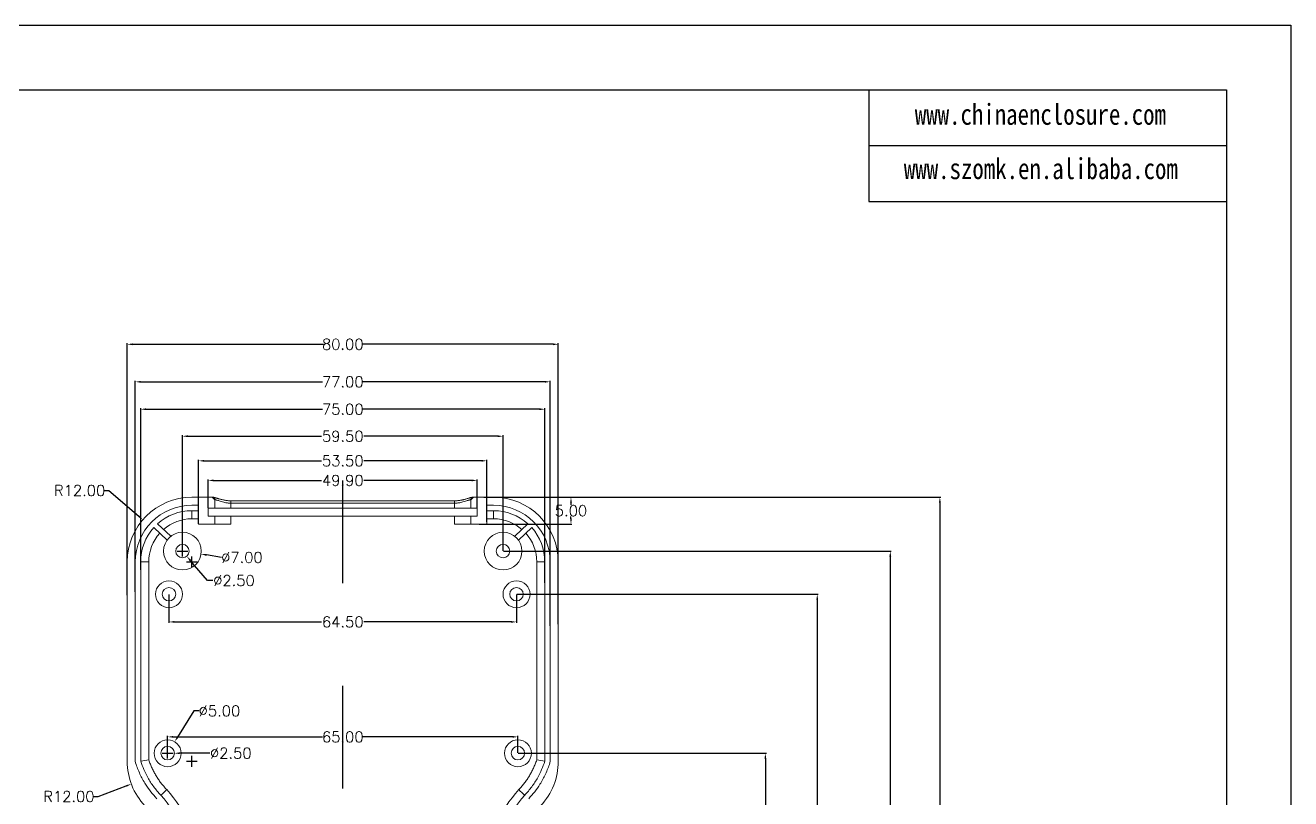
# Model space of a CAD drawing. Header units: inches. Extents: x 1209 to 3085, y 1126 to 1627.
# Drawn here: x 1684 to 1918.8, y 1483.8 to 1627.3 of the extents above; entities that cross this region are included whole.
import ezdxf

# ---------------------------------------------------------------- set-up
doc = ezdxf.new("R2010")
doc.units = ezdxf.units.IN
doc.header["$LTSCALE"] = 15
doc.linetypes.add('PHANTOM', pattern=[12.7, 6.35, -1.27, 1.27, -1.27, 1.27, -1.27])
doc.layers.add('文字', color=81, linetype='Continuous')
doc.styles.get("Standard").update_dxf_attribs({"font": 'txt', "bigfont": 'gbcbig.shx'})
doc.styles.add('宋体', font='', dxfattribs={"width": 0.8, "height": 3.5})
doc.styles.get('宋体').set_extended_font_data('SimSun')
doc.dimstyles.new('2.5', dxfattribs={"dimtxt": 2, "dimasz": 1, "dimexe": 0.18, "dimexo": 0.0625, "dimgap": 0.09, "dimtad": 0, "dimtih": 1, "dimtoh": 1, "dimzin": 0, "dimdsep": 46, "dimtxsty": 'Standard', "dimcen": 1, "dimadec": 0, "dimazin": 2, "dimtfac": 1, "dimtofl": 0, "dimtmove": 0, "dimatfit": 3, "dimfxl": 1, "dimtolj": 1, "dimtzin": 0, "dimarcsym": 0})

# ---------------------------------------------------------------- blocks, each defined once
blk = doc.blocks.new('*D151')
at = {"color": 0, "lineweight": -2, "transparency": 16777216}
for p, q in [((1775.47, 1492.23), (1821.52, 1492.23)), ((1821.34, 1491.23), (1821.34, 1435.07)), ((1821.34, 1376.73), (1821.34, 1432.89)), ((1768.14, 1375.73), (1821.52, 1375.73))]:
    blk.add_line(p, q, dxfattribs=at)
at = {"color": 0, "transparency": 16777216}
for points in [[(1821.17, 1491.23), (1821.5, 1491.23), (1821.34, 1492.23)], [(1821.17, 1376.73), (1821.5, 1376.73), (1821.34, 1375.73)]]:
    blk.add_solid(points, dxfattribs=at)
at = {"layer": 'Defpoints', "color": 0, "transparency": 16777216}
for p in [(1775.41, 1492.23), (1768.08, 1375.73), (1821.34, 1375.73)]:
    blk.add_point(p, dxfattribs=at)
at = {"color": 0, "transparency": 16777216, "insert": (1821.34, 1433.98), "char_height": 2, "attachment_point": 5}
blk.add_mtext('\\A1;116.50', dxfattribs=at)
blk = doc.blocks.new('*D152')
at = {"color": 0, "lineweight": -2, "transparency": 16777216}
for p, q in [((1775.22, 1521.73), (1831.14, 1521.73)), ((1830.96, 1520.73), (1830.96, 1449.82)), ((1830.96, 1376.73), (1830.96, 1447.64)), ((1767.65, 1375.73), (1831.14, 1375.73))]:
    blk.add_line(p, q, dxfattribs=at)
at = {"color": 0, "transparency": 16777216}
for points in [[(1830.79, 1520.73), (1831.13, 1520.73), (1830.96, 1521.73)], [(1830.79, 1376.73), (1831.13, 1376.73), (1830.96, 1375.73)]]:
    blk.add_solid(points, dxfattribs=at)
at = {"layer": 'Defpoints', "color": 0, "transparency": 16777216}
for p in [(1775.16, 1521.73), (1830.96, 1521.73), (1767.59, 1375.73)]:
    blk.add_point(p, dxfattribs=at)
at = {"color": 0, "transparency": 16777216, "insert": (1830.96, 1448.73), "char_height": 2, "attachment_point": 5}
blk.add_mtext('\\A1;146.00', dxfattribs=at)
blk = doc.blocks.new('*D153')
at = {"color": 0, "lineweight": -2, "transparency": 16777216}
for p, q in [((1772.72, 1529.73), (1844.7, 1529.73)), ((1844.52, 1528.73), (1844.52, 1453.82)), ((1844.52, 1376.73), (1844.52, 1451.64)), ((1767.95, 1375.73), (1844.7, 1375.73))]:
    blk.add_line(p, q, dxfattribs=at)
at = {"color": 0, "transparency": 16777216}
for points in [[(1844.35, 1528.73), (1844.69, 1528.73), (1844.52, 1529.73)], [(1844.35, 1376.73), (1844.69, 1376.73), (1844.52, 1375.73)]]:
    blk.add_solid(points, dxfattribs=at)
at = {"layer": 'Defpoints', "color": 0, "transparency": 16777216}
for p in [(1772.66, 1529.73), (1767.89, 1375.73), (1844.52, 1375.73)]:
    blk.add_point(p, dxfattribs=at)
at = {"color": 0, "transparency": 16777216, "insert": (1844.52, 1452.73), "char_height": 2, "attachment_point": 5}
blk.add_mtext('\\A1;154.00', dxfattribs=at)
blk = doc.blocks.new('*D154')
at = {"color": 0, "lineweight": -2, "transparency": 16777216}
for p, q in [((1769.09, 1539.73), (1785.44, 1539.73)), ((1785.26, 1538.73), (1785.26, 1538.32)), ((1785.26, 1535.73), (1785.26, 1536.14)), ((1768.22, 1534.73), (1785.44, 1534.73))]:
    blk.add_line(p, q, dxfattribs=at)
at = {"color": 0, "transparency": 16777216}
for points in [[(1785.1, 1538.73), (1785.43, 1538.73), (1785.26, 1539.73)], [(1785.1, 1535.73), (1785.43, 1535.73), (1785.26, 1534.73)]]:
    blk.add_solid(points, dxfattribs=at)
at = {"layer": 'Defpoints', "color": 0, "transparency": 16777216}
for p in [(1769.03, 1539.73), (1785.26, 1539.73), (1768.16, 1534.73)]:
    blk.add_point(p, dxfattribs=at)
at = {"color": 0, "transparency": 16777216, "insert": (1785.26, 1537.23), "char_height": 2, "attachment_point": 5}
blk.add_mtext('\\A1;5.00', dxfattribs=at)
blk = doc.blocks.new('*D157')
at = {"color": 0, "lineweight": -2, "transparency": 16777216}
for p, q in [((1769.16, 1539.73), (1853.9, 1539.73)), ((1853.72, 1538.73), (1853.72, 1458.82)), ((1853.72, 1376.73), (1853.72, 1456.64)), ((1767.65, 1375.73), (1853.9, 1375.73))]:
    blk.add_line(p, q, dxfattribs=at)
at = {"color": 0, "transparency": 16777216}
for points in [[(1853.55, 1538.73), (1853.88, 1538.73), (1853.72, 1539.73)], [(1853.55, 1376.73), (1853.88, 1376.73), (1853.72, 1375.73)]]:
    blk.add_solid(points, dxfattribs=at)
at = {"layer": 'Defpoints', "color": 0, "transparency": 16777216}
for p in [(1769.09, 1539.73), (1853.72, 1539.73), (1767.59, 1375.73)]:
    blk.add_point(p, dxfattribs=at)
at = {"color": 0, "transparency": 16777216, "insert": (1853.72, 1457.73), "char_height": 2, "attachment_point": 5}
blk.add_mtext('\\A1;164.00', dxfattribs=at)
blk = doc.blocks.new('*D158')
at = {"color": 0, "lineweight": -2, "transparency": 16777216}
for p, q in [((1717.96, 1537.79), (1717.96, 1543.03)), ((1718.96, 1542.85), (1738.98, 1542.85)), ((1766.86, 1542.85), (1746.83, 1542.85)), ((1767.86, 1537.79), (1767.86, 1543.03))]:
    blk.add_line(p, q, dxfattribs=at)
at = {"color": 0, "transparency": 16777216}
for points in [[(1718.96, 1543.02), (1718.96, 1542.68), (1717.96, 1542.85)], [(1766.86, 1543.02), (1766.86, 1542.68), (1767.86, 1542.85)]]:
    blk.add_solid(points, dxfattribs=at)
at = {"layer": 'Defpoints', "color": 0, "transparency": 16777216}
for p in [(1767.86, 1542.85), (1717.96, 1537.73), (1767.86, 1537.73)]:
    blk.add_point(p, dxfattribs=at)
at = {"color": 0, "transparency": 16777216, "insert": (1742.91, 1542.85), "char_height": 2, "attachment_point": 5}
blk.add_mtext('\\A1;49.90', dxfattribs=at)
blk = doc.blocks.new('*D159')
at = {"color": 0, "lineweight": -2, "transparency": 16777216}
for p, q in [((1716.16, 1534.79), (1716.16, 1546.67)), ((1717.16, 1546.49), (1738.98, 1546.49)), ((1768.66, 1546.49), (1746.83, 1546.49)), ((1769.66, 1535.18), (1769.66, 1546.67))]:
    blk.add_line(p, q, dxfattribs=at)
at = {"color": 0, "transparency": 16777216}
for points in [[(1717.16, 1546.65), (1717.16, 1546.32), (1716.16, 1546.49)], [(1768.66, 1546.65), (1768.66, 1546.32), (1769.66, 1546.49)]]:
    blk.add_solid(points, dxfattribs=at)
at = {"layer": 'Defpoints', "color": 0, "transparency": 16777216}
for p in [(1769.66, 1546.49), (1716.16, 1534.73), (1769.66, 1535.12)]:
    blk.add_point(p, dxfattribs=at)
at = {"color": 0, "transparency": 16777216, "insert": (1742.91, 1546.49), "char_height": 2, "attachment_point": 5}
blk.add_mtext('\\A1;53.50', dxfattribs=at)
blk = doc.blocks.new('*D160')
at = {"color": 0, "lineweight": -2, "transparency": 16777216}
for p, q in [((1713.16, 1529.79), (1713.16, 1551.23)), ((1714.16, 1551.05), (1738.98, 1551.05)), ((1771.66, 1551.05), (1746.83, 1551.05)), ((1772.66, 1529.79), (1772.66, 1551.23))]:
    blk.add_line(p, q, dxfattribs=at)
at = {"color": 0, "transparency": 16777216}
for points in [[(1714.16, 1551.22), (1714.16, 1550.88), (1713.16, 1551.05)], [(1771.66, 1551.22), (1771.66, 1550.88), (1772.66, 1551.05)]]:
    blk.add_solid(points, dxfattribs=at)
at = {"layer": 'Defpoints', "color": 0, "transparency": 16777216}
for p in [(1772.66, 1551.05), (1713.16, 1529.73), (1772.66, 1529.73)]:
    blk.add_point(p, dxfattribs=at)
at = {"color": 0, "transparency": 16777216, "insert": (1742.91, 1551.05), "char_height": 2, "attachment_point": 5}
blk.add_mtext('\\A1;59.50', dxfattribs=at)
blk = doc.blocks.new('*D161')
at = {"color": 0, "lineweight": -2, "transparency": 16777216}
for p, q in [((1705.41, 1526.23), (1705.41, 1556.24)), ((1706.41, 1556.06), (1739.15, 1556.06)), ((1779.41, 1556.06), (1746.66, 1556.06)), ((1780.41, 1523.85), (1780.41, 1556.24))]:
    blk.add_line(p, q, dxfattribs=at)
at = {"color": 0, "transparency": 16777216}
for points in [[(1706.41, 1556.23), (1706.41, 1555.89), (1705.41, 1556.06)], [(1779.41, 1556.23), (1779.41, 1555.89), (1780.41, 1556.06)]]:
    blk.add_solid(points, dxfattribs=at)
at = {"layer": 'Defpoints', "color": 0, "transparency": 16777216}
for p in [(1780.41, 1556.06), (1705.41, 1526.17), (1780.41, 1523.79)]:
    blk.add_point(p, dxfattribs=at)
at = {"color": 0, "transparency": 16777216, "insert": (1742.91, 1556.06), "char_height": 2, "attachment_point": 5}
blk.add_mtext('\\A1;75.00', dxfattribs=at)
blk = doc.blocks.new('*D162')
at = {"color": 0, "lineweight": -2, "transparency": 16777216}
for p, q in [((1704.41, 1522.18), (1704.41, 1561.33)), ((1705.41, 1561.15), (1739.15, 1561.15)), ((1780.41, 1561.15), (1746.66, 1561.15)), ((1781.41, 1515.85), (1781.41, 1561.33))]:
    blk.add_line(p, q, dxfattribs=at)
at = {"color": 0, "transparency": 16777216}
for points in [[(1705.41, 1561.31), (1705.41, 1560.98), (1704.41, 1561.15)], [(1780.41, 1561.31), (1780.41, 1560.98), (1781.41, 1561.15)]]:
    blk.add_solid(points, dxfattribs=at)
at = {"layer": 'Defpoints', "color": 0, "transparency": 16777216}
for p in [(1781.41, 1561.15), (1704.41, 1522.12), (1781.41, 1515.79)]:
    blk.add_point(p, dxfattribs=at)
at = {"color": 0, "transparency": 16777216, "insert": (1742.91, 1561.15), "char_height": 2, "attachment_point": 5}
blk.add_mtext('\\A1;77.00', dxfattribs=at)
blk = doc.blocks.new('*D163')
at = {"color": 0, "lineweight": -2, "transparency": 16777216}
for p, q in [((1702.91, 1521.56), (1702.91, 1568.29)), ((1703.91, 1568.11), (1739.32, 1568.11)), ((1781.91, 1568.11), (1746.5, 1568.11)), ((1782.91, 1516.16), (1782.91, 1568.29))]:
    blk.add_line(p, q, dxfattribs=at)
at = {"color": 0, "transparency": 16777216}
for points in [[(1703.91, 1568.28), (1703.91, 1567.94), (1702.91, 1568.11)], [(1781.91, 1568.28), (1781.91, 1567.94), (1782.91, 1568.11)]]:
    blk.add_solid(points, dxfattribs=at)
at = {"layer": 'Defpoints', "color": 0, "transparency": 16777216}
for p in [(1782.91, 1568.11), (1702.91, 1521.5), (1782.91, 1516.09)]:
    blk.add_point(p, dxfattribs=at)
at = {"color": 0, "transparency": 16777216, "insert": (1742.91, 1568.11), "char_height": 2, "attachment_point": 5}
blk.add_mtext('\\A1;80.00', dxfattribs=at)
blk = doc.blocks.new('*D164')
at = {"color": 0, "lineweight": -2, "transparency": 16777216}
for p, q in [((1710.66, 1521.67), (1710.66, 1516.41)), ((1775.16, 1521.67), (1775.16, 1516.41)), ((1711.66, 1516.59), (1738.98, 1516.59)), ((1774.16, 1516.59), (1746.83, 1516.59))]:
    blk.add_line(p, q, dxfattribs=at)
at = {"color": 0, "transparency": 16777216}
for points in [[(1711.66, 1516.76), (1711.66, 1516.43), (1710.66, 1516.59)], [(1774.16, 1516.76), (1774.16, 1516.43), (1775.16, 1516.59)]]:
    blk.add_solid(points, dxfattribs=at)
at = {"layer": 'Defpoints', "color": 0, "transparency": 16777216}
for p in [(1710.66, 1521.73), (1775.16, 1521.73), (1775.16, 1516.59)]:
    blk.add_point(p, dxfattribs=at)
at = {"color": 0, "transparency": 16777216, "insert": (1742.91, 1516.59), "char_height": 2, "attachment_point": 5}
blk.add_mtext('\\A1;64.50', dxfattribs=at)
blk = doc.blocks.new('*D165')
at = {"color": 0, "lineweight": -2, "transparency": 16777216}
for p, q in [((1710.41, 1492.29), (1710.41, 1495.44)), ((1711.41, 1495.26), (1739.15, 1495.26)), ((1774.41, 1495.26), (1746.66, 1495.26)), ((1775.41, 1492.29), (1775.41, 1495.44))]:
    blk.add_line(p, q, dxfattribs=at)
at = {"color": 0, "transparency": 16777216}
for points in [[(1711.41, 1495.43), (1711.41, 1495.1), (1710.41, 1495.26)], [(1774.41, 1495.43), (1774.41, 1495.1), (1775.41, 1495.26)]]:
    blk.add_solid(points, dxfattribs=at)
at = {"layer": 'Defpoints', "color": 0, "transparency": 16777216}
for p in [(1775.41, 1495.26), (1710.41, 1492.23), (1775.41, 1492.23)]:
    blk.add_point(p, dxfattribs=at)
at = {"color": 0, "transparency": 16777216, "insert": (1742.91, 1495.26), "char_height": 2, "attachment_point": 5}
blk.add_mtext('\\A1;65.00', dxfattribs=at)
blk = doc.blocks.new('*D176')
at = {"color": 0, "lineweight": -2, "transparency": 16777216}
for p, q in [((1698.5, 1540.98), (1699.5, 1540.98)), ((1699.5, 1540.98), (1705.05, 1536.2)), ((1714.91, 1526.73), (1714.91, 1528.73)), ((1713.91, 1527.73), (1715.91, 1527.73))]:
    blk.add_line(p, q, dxfattribs=at)
at = {"color": 0, "transparency": 16777216}
blk.add_solid([(1705.16, 1536.33), (1704.94, 1536.08), (1705.81, 1535.55)], dxfattribs=at)
at = {"layer": 'Defpoints', "color": 0, "transparency": 16777216}
for p in [(1705.81, 1535.55), (1714.91, 1527.73)]:
    blk.add_point(p, dxfattribs=at)
at = {"color": 0, "transparency": 16777216, "insert": (1694.08, 1540.98), "char_height": 2, "attachment_point": 5}
blk.add_mtext('\\A1;R12.00', dxfattribs=at)
blk = doc.blocks.new('*D177')
at = {"color": 0, "lineweight": -2, "transparency": 16777216}
for p, q in [((1714.91, 1489.73), (1714.91, 1491.73)), ((1713.91, 1490.73), (1715.91, 1490.73)), ((1696.5, 1484.19), (1697.5, 1484.19)), ((1697.5, 1484.19), (1702.74, 1486.16))]:
    blk.add_line(p, q, dxfattribs=at)
at = {"color": 0, "transparency": 16777216}
blk.add_solid([(1702.68, 1486.31), (1702.8, 1486), (1703.67, 1486.51)], dxfattribs=at)
at = {"layer": 'Defpoints', "color": 0, "transparency": 16777216}
for p in [(1714.91, 1490.73), (1703.67, 1486.51)]:
    blk.add_point(p, dxfattribs=at)
at = {"color": 0, "transparency": 16777216, "insert": (1692.08, 1484.19), "char_height": 2, "attachment_point": 5}
blk.add_mtext('\\A1;R12.00', dxfattribs=at)
blk = doc.blocks.new('*D180')
at = {"color": 0, "lineweight": -2, "transparency": 16777216}
for p, q in [((1712.16, 1529.73), (1714.16, 1529.73)), ((1713.16, 1528.73), (1713.16, 1530.73)), ((1720.43, 1528.56), (1717.6, 1529.02))]:
    blk.add_line(p, q, dxfattribs=at)
at = {"color": 0, "transparency": 16777216}
blk.add_solid([(1717.63, 1529.18), (1717.57, 1528.85), (1716.61, 1529.18)], dxfattribs=at)
at = {"layer": 'Defpoints', "color": 0, "transparency": 16777216}
for p in [(1709.7, 1530.29), (1716.61, 1529.18)]:
    blk.add_point(p, dxfattribs=at)
at = {"color": 0, "transparency": 16777216, "insert": (1724.19, 1528.56), "char_height": 2, "attachment_point": 5}
blk.add_mtext('\\A1;∅7.00', dxfattribs=at)
blk = doc.blocks.new('*D181')
at = {"color": 0, "lineweight": -2, "transparency": 16777216}
for p, q in [((1712.16, 1529.73), (1714.16, 1529.73)), ((1713.16, 1528.73), (1713.16, 1530.73)), ((1717.8, 1524.26), (1714.61, 1528.01)), ((1718.8, 1524.26), (1717.8, 1524.26))]:
    blk.add_line(p, q, dxfattribs=at)
at = {"color": 0, "transparency": 16777216}
blk.add_solid([(1714.74, 1528.12), (1714.49, 1527.91), (1713.97, 1528.78)], dxfattribs=at)
at = {"layer": 'Defpoints', "color": 0, "transparency": 16777216}
for p in [(1712.35, 1530.68), (1713.97, 1528.78)]:
    blk.add_point(p, dxfattribs=at)
at = {"color": 0, "transparency": 16777216, "insert": (1722.72, 1524.26), "char_height": 2, "attachment_point": 5}
blk.add_mtext('\\A1;∅2.50', dxfattribs=at)
blk = doc.blocks.new('*D182')
at = {"color": 0, "lineweight": -2, "transparency": 16777216}
for p, q in [((1715.27, 1500.08), (1712.25, 1495.21)), ((1716.27, 1500.08), (1715.27, 1500.08)), ((1709.41, 1492.23), (1711.41, 1492.23)), ((1710.41, 1491.23), (1710.41, 1493.23))]:
    blk.add_line(p, q, dxfattribs=at)
at = {"color": 0, "transparency": 16777216}
blk.add_solid([(1712.11, 1495.29), (1712.39, 1495.12), (1711.72, 1494.36)], dxfattribs=at)
at = {"layer": 'Defpoints', "color": 0, "transparency": 16777216}
for p in [(1711.72, 1494.36), (1709.09, 1490.11)]:
    blk.add_point(p, dxfattribs=at)
at = {"color": 0, "transparency": 16777216, "insert": (1720.03, 1500.08), "char_height": 2, "attachment_point": 5}
blk.add_mtext('\\A1;∅5.00', dxfattribs=at)
blk = doc.blocks.new('*D183')
at = {"color": 0, "lineweight": -2, "transparency": 16777216}
for p, q in [((1709.41, 1492.23), (1711.41, 1492.23)), ((1710.41, 1491.23), (1710.41, 1493.23)), ((1718.21, 1492.23), (1712.66, 1492.23))]:
    blk.add_line(p, q, dxfattribs=at)
at = {"color": 0, "transparency": 16777216}
blk.add_solid([(1712.66, 1492.4), (1712.66, 1492.06), (1711.66, 1492.23)], dxfattribs=at)
at = {"layer": 'Defpoints', "color": 0, "transparency": 16777216}
for p in [(1709.16, 1492.23), (1711.66, 1492.23)]:
    blk.add_point(p, dxfattribs=at)
at = {"color": 0, "transparency": 16777216, "insert": (1722.13, 1492.23), "char_height": 2, "attachment_point": 5}
blk.add_mtext('\\A1;∅2.50', dxfattribs=at)

msp = doc.modelspace()

# ---------------------------------------------------------------- linework, layer by layer
for p, q in [((1209.355, 1627.302), (1918.824, 1627.302)), ((1918.824, 1627.302), (1918.824, 1125.657)), ((1227.713, 1615.358), (1906.881, 1615.358)), ((1840.525, 1615.358), (1840.525, 1594.622)), ((1906.881, 1615.358), (1906.881, 1137.601)), ((1840.525, 1604.99), (1906.881, 1604.99)), ((1840.525, 1594.622), (1906.881, 1594.622))]:
    msp.add_line(p, q)
at = {"color": 1, "linetype": 'PHANTOM', "lineweight": 30}
msp.add_line((1742.907, 1371.386), (1742.907, 1544.075), dxfattribs=at)
at = {"color": 7, "linetype": 'Continuous', "lineweight": 15}
for p, q in [((1714.907, 1539.73), (1718.658, 1539.73)), ((1714.907, 1538.23), (1716.157, 1538.23)), ((1716.157, 1538.23), (1716.157, 1534.73)), ((1719.157, 1539.23), (1718.658, 1539.73)), ((1719.283, 1539.23), (1718.803, 1539.73)), ((1719.157, 1539.23), (1719.157, 1537.73)), ((1719.283, 1539.23), (1719.157, 1539.23)), ((1722.158, 1538.629), (1722.158, 1539.075)), ((1722.158, 1539.075), (1763.657, 1539.075)), ((1722.158, 1538.629), (1722.158, 1537.73)), ((1763.657, 1538.629), (1722.158, 1538.629)), ((1763.657, 1538.629), (1763.657, 1539.075)), ((1763.657, 1537.73), (1763.657, 1538.629)), ((1766.532, 1539.23), (1767.012, 1539.73)), ((1766.658, 1539.23), (1766.532, 1539.23)), ((1767.157, 1539.73), (1766.658, 1539.23)), ((1766.658, 1539.23), (1766.658, 1537.73)), ((1767.012, 1539.73), (1767.157, 1539.73)), ((1767.157, 1539.73), (1770.907, 1539.73)), ((1770.907, 1538.23), (1769.658, 1538.23)), ((1769.658, 1538.23), (1769.658, 1534.73)), ((1714.907, 1537.23), (1716.157, 1537.23)), ((1714.907, 1535.73), (1714.907, 1537.23)), ((1719.157, 1537.73), (1717.958, 1537.73)), ((1717.958, 1537.73), (1717.958, 1536.23)), ((1717.958, 1536.23), (1719.157, 1536.23)), ((1722.158, 1537.73), (1719.157, 1537.73)), ((1719.157, 1536.23), (1719.157, 1534.73)), ((1719.157, 1536.23), (1722.158, 1536.23)), ((1763.657, 1537.73), (1722.158, 1537.73)), ((1722.158, 1536.23), (1722.158, 1534.73)), ((1722.158, 1536.23), (1763.657, 1536.23)), ((1766.658, 1537.73), (1763.657, 1537.73)), ((1763.657, 1534.73), (1763.657, 1536.23)), ((1763.657, 1536.23), (1766.658, 1536.23)), ((1767.857, 1537.73), (1766.658, 1537.73)), ((1766.658, 1536.23), (1766.658, 1534.73)), ((1766.658, 1536.23), (1767.857, 1536.23)), ((1767.857, 1536.23), (1767.857, 1537.73)), ((1770.907, 1537.23), (1769.658, 1537.23)), ((1770.907, 1535.73), (1770.907, 1537.23)), ((1710.301, 1531.753), (1707.846, 1534.085)), ((1710.99, 1532.478), (1708.553, 1534.792)), ((1716.157, 1535.73), (1714.907, 1535.73)), ((1716.157, 1534.73), (1719.157, 1534.73)), ((1722.158, 1534.73), (1719.157, 1534.73)), ((1766.658, 1534.73), (1763.657, 1534.73)), ((1769.658, 1534.73), (1766.658, 1534.73)), ((1770.907, 1535.73), (1769.658, 1535.73)), ((1774.825, 1532.478), (1777.262, 1534.792)), ((1775.514, 1531.753), (1777.969, 1534.085)), ((1702.907, 1490.73), (1702.907, 1527.73)), ((1704.407, 1490.728), (1704.407, 1527.73)), ((1705.408, 1490.73), (1705.408, 1527.73)), ((1706.908, 1527.73), (1705.408, 1527.73)), ((1706.908, 1527.73), (1706.908, 1490.976)), ((1778.907, 1490.976), (1778.907, 1527.73)), ((1778.907, 1527.73), (1780.407, 1527.73)), ((1780.407, 1490.73), (1780.407, 1527.73)), ((1781.408, 1490.728), (1781.408, 1527.73)), ((1782.908, 1527.73), (1782.908, 1490.73)), ((1704.458, 1490.417), (1704.407, 1490.728)), ((1778.908, 1490.977), (1780.407, 1490.728)), ((1781.357, 1490.417), (1781.408, 1490.728))]:
    msp.add_line(p, q, dxfattribs=at)
for centre, radius in [((1713.157, 1529.73), 3.5), ((1772.657, 1529.73), 3.5), ((1713.157, 1529.73), 1.25), ((1772.657, 1529.73), 1.25), ((1710.657, 1521.73), 2.5), ((1775.157, 1521.73), 2.5), ((1710.657, 1521.73), 1.25), ((1775.157, 1521.73), 1.25), ((1710.407, 1492.231), 2.5), ((1775.407, 1492.231), 2.5), ((1710.407, 1492.231), 1.25), ((1775.407, 1492.231), 1.25)]:
    msp.add_circle(centre, radius, dxfattribs=at)
for centre, radius, start, end in [((1714.907, 1527.73), 12, 90, 180), ((1714.907, 1527.73), 10.5, 90, 180), ((1770.907, 1527.73), 12, 0, 90), ((1770.907, 1527.73), 10.5, 360, 90), ((1714.907, 1527.73), 9.5, 90, 131.97998), ((1770.907, 1527.73), 9.5, 48.02002, 90), ((1714.907, 1527.73), 9.5, 138.01592, 180), ((1714.907, 1527.73), 8, 90, 131.13422), ((1770.907, 1527.73), 8, 48.86578, 90), ((1770.907, 1527.73), 9.5, 0, 41.98408), ((1714.907, 1527.73), 8, 138.30424, 180), ((1770.907, 1527.73), 8, 0, 41.69576), ((1714.907, 1490.73), 12, 180, 223.40101), ((1770.907, 1490.73), 12, 316.59899, 0), ((1691.657, 1468.743), 23.5, 24.1475, 41.92808), ((1691.657, 1468.743), 25, 24.1475, 41.98283), ((1794.157, 1468.743), 25, 138.01713, 155.8525), ((1794.157, 1468.743), 23.5, 138.07192, 155.8525)]:
    msp.add_arc(centre, radius, start, end, dxfattribs=at)
for points, knots in [([(1718.803, 1539.73), (1718.82, 1539.73), (1718.854, 1539.729), (1718.914, 1539.72), (1718.982, 1539.708), (1719.057, 1539.69), (1719.139, 1539.669), (1719.229, 1539.644), (1719.326, 1539.616), (1719.431, 1539.585), (1719.543, 1539.552), (1719.663, 1539.516), (1719.79, 1539.478), (1719.924, 1539.439), (1720.107, 1539.386), (1720.341, 1539.322), (1720.629, 1539.25), (1720.923, 1539.188), (1721.223, 1539.137), (1721.529, 1539.1), (1721.842, 1539.077), (1722.052, 1539.076), (1722.157, 1539.075)], [0, 0, 0, 0, 0.0400673, 0.0797025, 0.1189875, 0.1580067, 0.196846, 0.2355925, 0.2743341, 0.3131586, 0.3521532, 0.3914041, 0.4309957, 0.4710104, 0.5115278, 0.5876969, 0.6605522, 0.7307381, 0.798975, 0.8660459, 0.9327753, 1, 1, 1, 1]), ([(1722.157, 1538.629), (1722.108, 1538.629), (1722.008, 1538.629), (1721.855, 1538.636), (1721.697, 1538.648), (1721.536, 1538.666), (1721.371, 1538.689), (1721.133, 1538.729), (1720.784, 1538.807), (1720.353, 1538.926), (1719.978, 1539.045), (1719.724, 1539.13), (1719.561, 1539.179), (1719.446, 1539.209), (1719.352, 1539.227), (1719.305, 1539.229), (1719.283, 1539.23)], [0, 0, 0, 0, 0.03799118, 0.07736765, 0.1181751, 0.16045457, 0.20424295, 0.24957346, 0.35432677, 0.50001585, 0.64713434, 0.75050292, 0.81803052, 0.88204198, 0.94265302, 1, 1, 1, 1]), ([(1763.657, 1539.075), (1763.714, 1539.075), (1763.828, 1539.075), (1763.998, 1539.081), (1764.165, 1539.092), (1764.332, 1539.106), (1764.496, 1539.126), (1764.659, 1539.149), (1764.82, 1539.176), (1764.979, 1539.207), (1765.137, 1539.24), (1765.293, 1539.277), (1765.447, 1539.316), (1765.6, 1539.357), (1765.79, 1539.409), (1766.008, 1539.472), (1766.24, 1539.542), (1766.447, 1539.604), (1766.629, 1539.657), (1766.784, 1539.697), (1766.915, 1539.725), (1766.979, 1539.728), (1767.012, 1539.73)], [0, 0, 0, 0, 0.036313, 0.0723721, 0.1083068, 0.1442483, 0.1803273, 0.2166733, 0.253413, 0.2906688, 0.3285583, 0.3671933, 0.4066793, 0.4471151, 0.4885925, 0.5633924, 0.6367043, 0.7090588, 0.7810076, 0.8531118, 0.9259288, 1, 1, 1, 1]), ([(1766.532, 1539.23), (1766.518, 1539.23), (1766.488, 1539.229), (1766.433, 1539.221), (1766.369, 1539.208), (1766.294, 1539.19), (1766.209, 1539.166), (1766.073, 1539.124), (1765.836, 1539.045), (1765.462, 1538.926), (1765.031, 1538.807), (1764.656, 1538.723), (1764.364, 1538.676), (1764.121, 1538.647), (1763.886, 1538.63), (1763.732, 1538.63), (1763.657, 1538.629)], [0, 0, 0, 0, 0.0378758, 0.0771852, 0.1179723, 0.1602761, 0.2041319, 0.2495713, 0.3529235, 0.5000692, 0.6457174, 0.750486, 0.8178658, 0.8818269, 0.9424908, 1, 1, 1, 1]), ([(1704.458, 1490.417), (1704.711, 1489.724), (1705.214, 1488.352), (1706.198, 1486.577), (1707.252, 1485.051), (1708.006, 1484.211), (1708.384, 1483.79)], [0, 0, 0, 0, 0.2847982, 0.5639511, 0.7816965, 1, 1, 1, 1]), ([(1709.141, 1484.446), (1708.688, 1484.955), (1707.782, 1485.973), (1706.762, 1487.588), (1705.964, 1489.177), (1705.594, 1490.209), (1705.408, 1490.73)], [0, 0, 0, 0, 0.27721376, 0.5542429, 0.77475419, 1, 1, 1, 1]), ([(1706.907, 1490.976), (1706.954, 1490.844), (1707.048, 1490.581), (1707.199, 1490.194), (1707.358, 1489.815), (1707.525, 1489.443), (1707.699, 1489.08), (1707.882, 1488.724), (1708.072, 1488.377), (1708.337, 1487.922), (1708.695, 1487.364), (1709.167, 1486.713), (1709.68, 1486.075), (1710.053, 1485.67), (1710.241, 1485.465)], [0, 0, 0, 0, 0.06478483, 0.12883865, 0.19219983, 0.25490799, 0.31700402, 0.37853002, 0.43952928, 0.5000462, 0.62195971, 0.74567708, 0.87157221, 1, 1, 1, 1]), ([(1775.574, 1485.465), (1775.669, 1485.567), (1775.859, 1485.77), (1776.132, 1486.083), (1776.394, 1486.398), (1776.646, 1486.718), (1776.886, 1487.041), (1777.117, 1487.369), (1777.336, 1487.7), (1777.614, 1488.148), (1777.94, 1488.725), (1778.297, 1489.446), (1778.624, 1490.197), (1778.812, 1490.715), (1778.907, 1490.976)], [0, 0, 0, 0, 0.0644883, 0.1283207, 0.1915394, 0.2541883, 0.3163122, 0.3779571, 0.4391703, 0.4999999, 0.621655, 0.7453125, 0.8713185, 1, 1, 1, 1]), ([(1776.674, 1484.446), (1777.127, 1484.955), (1778.033, 1485.973), (1779.053, 1487.588), (1779.851, 1489.177), (1780.221, 1490.209), (1780.407, 1490.73)], [0, 0, 0, 0, 0.2772142, 0.554235, 0.7747538, 1, 1, 1, 1]), ([(1781.357, 1490.417), (1781.104, 1489.724), (1780.601, 1488.352), (1779.617, 1486.577), (1778.563, 1485.051), (1777.809, 1484.211), (1777.431, 1483.79)], [0, 0, 0, 0, 0.2847982, 0.5639511, 0.7816965, 1, 1, 1, 1])]:
    msp.add_open_spline(points, degree=3, knots=knots, dxfattribs=at)
for points in [[(1706.907, 1490.974), (1706.408, 1490.887), (1705.908, 1490.804), (1705.408, 1490.725)], [(1710.241, 1485.466), (1709.88, 1485.119), (1709.519, 1484.773), (1709.157, 1484.428)], [(1775.574, 1485.466), (1775.934, 1485.119), (1776.296, 1484.773), (1776.658, 1484.428)]]:
    msp.add_open_spline(points, degree=3, dxfattribs=at)

# ---------------------------------------------------------------- texts
at = {"layer": '文字', "color": 0, "char_height": 3.89284, "width": 68.39344, "attachment_point": 1, "style": '宋体'}
for s, insert in [('www.chinaenclosure.com', (1849.074, 1612.732)), ('www.szomk.en.alibaba.com', (1847.039, 1602.651))]:
    msp.add_mtext(s, dxfattribs=dict(at, insert=insert))

# ---------------------------------------------------------------- dimensions: what is measured, and where the dimension line sits
for base, p1, p2, picture, middle in [((1782.908, 1568.111), (1702.907, 1521.5), (1782.908, 1516.093), '*D163', (1742.907, 1568.111)), ((1781.408, 1561.148), (1704.407, 1522.119), (1781.408, 1515.789), '*D162', (1742.907, 1561.148)), ((1780.407, 1556.06), (1705.408, 1526.171), (1780.407, 1523.785), '*D161', (1742.907, 1556.06)), ((1772.657, 1551.049), (1713.157, 1529.73), (1772.657, 1529.73), '*D160', (1742.907, 1551.049)), ((1769.658, 1546.487), (1716.157, 1534.73), (1769.658, 1535.122), '*D159', (1742.907, 1546.487)), ((1767.857, 1542.85), (1717.958, 1537.73), (1767.857, 1537.73), '*D158', (1742.907, 1542.85)), ((1775.157, 1516.593), (1710.657, 1521.73), (1775.157, 1521.73), '*D164', (1742.907, 1516.593)), ((1775.407, 1495.263), (1710.407, 1492.231), (1775.407, 1492.231), '*D165', (1742.907, 1495.263))]:
    dim = msp.add_linear_dim(base=base, p1=p1, p2=p2, dimstyle='2.5')
    dim.commit()
    dim.dimension.update_dxf_attribs({"geometry": picture, "text_midpoint": middle})
for center, mpoint, picture, middle in [((1714.907, 1527.73), (1705.808, 1535.553), '*D176', (1694.076, 1540.976)), ((1714.907, 1490.73), (1703.675, 1486.508), '*D177', (1692.077, 1484.187))]:
    dim = msp.add_radius_dim(center=center, mpoint=mpoint, dimstyle='2.5')
    dim.commit()
    dim.dimension.update_dxf_attribs({"geometry": picture, "text_midpoint": middle, "dimtype": 164})
for base, p1, p2, picture, middle in [((1853.718, 1539.73), (1767.586, 1375.73), (1769.095, 1539.73), '*D157', (1853.718, 1457.73)), ((1785.263, 1539.73), (1768.158, 1534.73), (1769.032, 1539.73), '*D154', (1785.263, 1537.23)), ((1844.519, 1375.73), (1772.657, 1529.73), (1767.889, 1375.73), '*D153', (1844.519, 1452.73)), ((1830.961, 1521.73), (1767.586, 1375.73), (1775.157, 1521.73), '*D152', (1830.961, 1448.73))]:
    dim = msp.add_linear_dim(base=base, p1=p1, p2=p2, angle=90, dimstyle='2.5')
    dim.commit()
    dim.dimension.update_dxf_attribs({"geometry": picture, "text_midpoint": middle})
for p1, p2, picture, middle in [((1709.702, 1530.285), (1716.613, 1529.175), '*D180', (1720.429, 1528.562)), ((1712.349, 1530.683), (1713.966, 1528.777), '*D181', (1722.72, 1524.263)), ((1709.091, 1490.106), (1711.724, 1494.356), '*D182', (1720.026, 1500.078)), ((1709.157, 1492.231), (1711.657, 1492.232), '*D183', (1718.209, 1492.232))]:
    dim = msp.add_diameter_dim_2p(p1=p1, p2=p2, dimstyle='2.5')
    dim.commit()
    dim.dimension.update_dxf_attribs({"geometry": picture, "text_midpoint": middle, "dimtype": 163})
dim = msp.add_linear_dim(base=(1821.336, 1375.73), p1=(1775.407, 1492.231), p2=(1768.076, 1375.73), angle=90, dimstyle='2.5')
dim.commit()
dim.dimension.update_dxf_attribs({"geometry": '*D151', "text_midpoint": (1821.336, 1433.981), "dimtype": 160})

doc.saveas('drawing.dxf')
